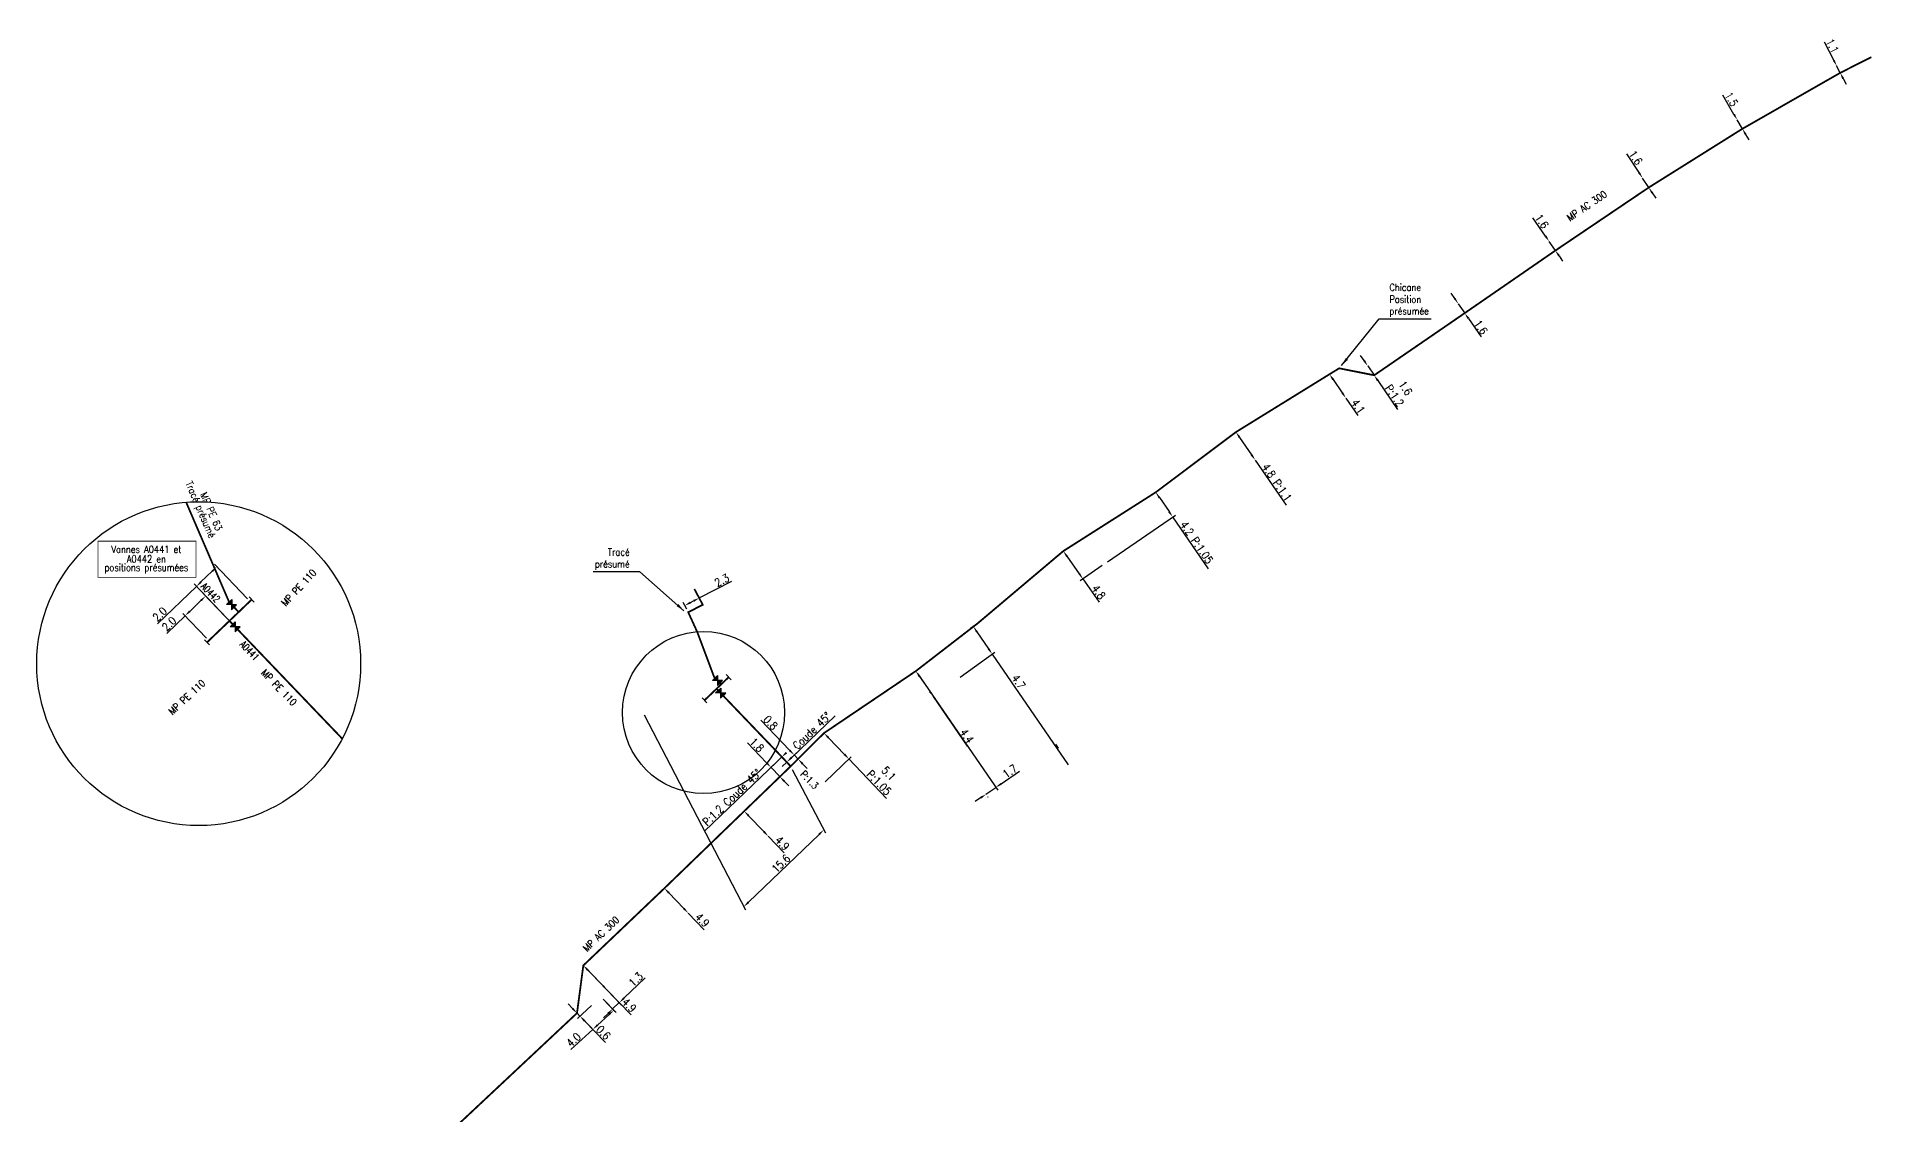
# Model space of a CAD drawing. Header units: millimetres. Extents: x 185000 to 186031, y 127990 to 129000.
# Drawn here: x 185742 to 186000.1, y 128141.9 to 128293.4 of the extents above; entities that cross this region are included whole.
import ezdxf
from ezdxf.enums import TextEntityAlignment as Align

# ---------------------------------------------------------------- set-up
doc = ezdxf.new("R2010")
doc.units = ezdxf.units.MM
doc.header["$PDMODE"] = 34
doc.layers.get('0').update_dxf_attribs({"linetype": 'CONTINUOUS'})
doc.layers.get('DEFPOINTS').update_dxf_attribs({"linetype": 'CONTINUOUS'})
for name, color, linetype in [('G_120', 4, 'CONTINUOUS'), ('G_300', 7, 'CONTINUOUS'), ('G_340', 7, 'CONTINUOUS'), ('G_900', 7, 'CONTINUOUS')]:
    doc.layers.add(name, color=color, linetype=linetype)
doc.styles.get("Standard").update_dxf_attribs({"font": 'romans.shx', "width": 0.85})
doc.linetypes.add('G_typB_AP', pattern='A,5,-0.3,["o",Standard,S=1.5,R=0,X=0,Y=-0.5],-1.65', length=6.95)
doc.linetypes.add('G_TYPB_PE', pattern='A,5,-0.3,["o",Standard,S=1.5,R=0,X=0,Y=-0.5],-1.65', length=6.95)
doc.dimstyles.get("Standard").update_dxf_attribs({"dimtxt": 1.5, "dimasz": 1.2, "dimexe": 0.625, "dimexo": 0.625, "dimgap": 0.25, "dimtad": 1, "dimdec": 1, "dimzin": 0, "dimdsep": 46, "dimtxsty": 'Standard', "dimcen": -0.5, "dimadec": 0, "dimazin": 0, "dimtfac": 1, "dimtdec": 1, "dimtmove": 0, "dimatfit": 3, "dimfxl": 0, "dimtolj": 1, "dimtzin": 0, "dimarcsym": 0})

# ---------------------------------------------------------------- blocks, each defined once
blk = doc.blocks.new('*D487')
at = {"layer": 'DEFPOINTS', "color": 0, "linetype": 'Continuous', "transparency": 16777216}
for p in [(185821.37, 128158.36), (185823.17, 128156.5), (185818.42, 128155.65)]:
    blk.add_point(p, dxfattribs=at)
at = {"layer": 'G_120', "color": 0, "linetype": 'Continuous', "lineweight": -2, "transparency": 16777216}
for p, q in [((185821.69, 128158.02), (185823.5, 128156.16)), ((185820.22, 128153.79), (185817.15, 128150.96)), ((185818.75, 128155.32), (185820.55, 128153.45)), ((185822.51, 128155.89), (185820.89, 128154.4))]:
    blk.add_line(p, q, dxfattribs=at)
at = {"layer": 'G_120', "color": 0, "linetype": 'Continuous', "transparency": 16777216}
for points in [[(185822.41, 128156), (185822.61, 128155.78), (185823.17, 128156.5)], [(185820.79, 128154.51), (185820.99, 128154.29), (185820.22, 128153.79)]]:
    blk.add_solid(points, dxfattribs=at)
at = {"layer": 'G_120', "color": 0, "linetype": 'Continuous', "transparency": 16777216, "insert": (185817.52, 128152.32), "char_height": 1.125, "attachment_point": 5, "rotation": 42.5658}
blk.add_mtext('\\A1;4.0', dxfattribs=at)
blk = doc.blocks.new('*D488')
at = {"layer": 'DEFPOINTS', "color": 0, "linetype": 'Continuous', "transparency": 16777216}
for p in [(185818, 128156.08), (185820.38, 128157.45), (185818.42, 128155.65)]:
    blk.add_point(p, dxfattribs=at)
at = {"layer": 'G_120', "color": 0, "linetype": 'Continuous', "lineweight": -2, "transparency": 16777216}
for p, q in [((185817.38, 128156.73), (185816.75, 128157.38)), ((185818, 128156.08), (185818.42, 128155.65)), ((185820.04, 128157.14), (185818.07, 128155.34)), ((185819.05, 128155.01), (185822, 128151.96))]:
    blk.add_line(p, q, dxfattribs=at)
at = {"layer": 'G_120', "color": 0, "linetype": 'Continuous', "transparency": 16777216}
for points in [[(185817.48, 128156.83), (185817.27, 128156.62), (185818, 128156.08)], [(185819.15, 128155.11), (185818.94, 128154.9), (185818.42, 128155.65)]]:
    blk.add_solid(points, dxfattribs=at)
at = {"layer": 'G_120', "color": 0, "linetype": 'Continuous', "transparency": 16777216, "insert": (185821.71, 128153.34), "char_height": 1.125, "attachment_point": 5, "rotation": 314.1197}
blk.add_mtext('\\A1;0.6', dxfattribs=at)
blk = doc.blocks.new('*D489')
at = {"layer": 'DEFPOINTS', "color": 0, "linetype": 'Continuous', "transparency": 16777216}
for p in [(185818.89, 128162.78), (185822.3, 128159.26), (185822.3, 128159.26)]:
    blk.add_point(p, dxfattribs=at)
at = {"layer": 'G_120', "color": 0, "linetype": 'Continuous', "lineweight": -2, "transparency": 16777216}
for p, q in [((185819.52, 128162.13), (185821.68, 128159.9)), ((185822.3, 128159.26), (185825.62, 128155.84))]:
    blk.add_line(p, q, dxfattribs=at)
at = {"layer": 'G_120', "color": 0, "linetype": 'Continuous', "transparency": 16777216}
for points in [[(185819.63, 128162.23), (185819.41, 128162.02), (185818.89, 128162.78)], [(185821.78, 128160.01), (185821.57, 128159.8), (185822.3, 128159.26)]]:
    blk.add_solid(points, dxfattribs=at)
at = {"layer": 'G_120', "color": 0, "linetype": 'Continuous', "transparency": 16777216, "insert": (185825.34, 128157.2), "char_height": 1.125, "attachment_point": 5, "rotation": 314.1311}
blk.add_mtext('\\A1;4.9', dxfattribs=at)
blk = doc.blocks.new('*D490')
at = {"layer": 'DEFPOINTS', "color": 0, "linetype": 'Continuous', "transparency": 16777216}
for p in [(185818.89, 128162.78), (185821.37, 128158.36), (185823.01, 128156.66)]:
    blk.add_point(p, dxfattribs=at)
at = {"layer": 'G_120', "color": 0, "linetype": 'Continuous', "lineweight": -2, "transparency": 16777216}
for p, q in [((185819.22, 128162.44), (185824.28, 128157.22)), ((185824.6, 128158.18), (185827.59, 128161.05)), ((185821.69, 128158.02), (185823.34, 128156.32)), ((185822.36, 128156.04), (185821.72, 128155.41)), ((185823.01, 128156.66), (185823.95, 128157.56))]:
    blk.add_line(p, q, dxfattribs=at)
at = {"layer": 'G_120', "color": 0, "linetype": 'Continuous', "transparency": 16777216}
for points in [[(185822.26, 128156.14), (185822.47, 128155.93), (185823.01, 128156.66)], [(185824.5, 128158.29), (185824.71, 128158.07), (185823.95, 128157.56)]]:
    blk.add_solid(points, dxfattribs=at)
at = {"layer": 'G_120', "color": 0, "linetype": 'Continuous', "transparency": 16777216, "insert": (185826.26, 128160.82), "char_height": 1.125, "attachment_point": 5, "rotation": 43.82}
blk.add_mtext('\\A1;1.3', dxfattribs=at)
blk = doc.blocks.new('*D491')
at = {"layer": 'DEFPOINTS', "color": 0, "linetype": 'Continuous', "transparency": 16777216}
for p in [(185841.51, 128184.48), (185844.9, 128180.95), (185844.9, 128180.95)]:
    blk.add_point(p, dxfattribs=at)
at = {"layer": 'G_120', "color": 0, "linetype": 'Continuous', "lineweight": -2, "transparency": 16777216}
for p, q in [((185842.13, 128183.83), (185844.28, 128181.6)), ((185844.9, 128180.95), (185847.14, 128178.61))]:
    blk.add_line(p, q, dxfattribs=at)
at = {"layer": 'G_120', "color": 0, "linetype": 'Continuous', "transparency": 16777216}
for points in [[(185842.24, 128183.94), (185842.03, 128183.73), (185841.51, 128184.48)], [(185844.39, 128181.7), (185844.17, 128181.49), (185844.9, 128180.95)]]:
    blk.add_solid(points, dxfattribs=at)
at = {"layer": 'G_120', "color": 0, "linetype": 'Continuous', "transparency": 16777216, "insert": (185846.88, 128179.97), "char_height": 1.125, "attachment_point": 5, "rotation": 313.82}
blk.add_mtext('\\A1;4.9', dxfattribs=at)
blk = doc.blocks.new('*D492')
at = {"layer": 'DEFPOINTS', "color": 0, "linetype": 'Continuous', "transparency": 16777216}
for p in [(185827.22, 128198.45), (185848.05, 128190.8), (185841.45, 128171.04)]:
    blk.add_point(p, dxfattribs=at)
at = {"layer": 'G_120', "color": 0, "linetype": 'Continuous', "lineweight": -2, "transparency": 16777216}
for p, q in [((185827.44, 128198.02), (185841.67, 128170.6)), ((185848.27, 128190.36), (185852.92, 128181.41)), ((185852.05, 128181.22), (185842.1, 128171.66))]:
    blk.add_line(p, q, dxfattribs=at)
at = {"layer": 'G_120', "color": 0, "linetype": 'Continuous', "transparency": 16777216}
for points in [[(185851.94, 128181.33), (185852.15, 128181.12), (185852.69, 128181.85)], [(185841.99, 128171.77), (185842.2, 128171.55), (185841.45, 128171.04)]]:
    blk.add_solid(points, dxfattribs=at)
at = {"layer": 'G_120', "color": 0, "linetype": 'Continuous', "transparency": 16777216, "insert": (185846.68, 128177.11), "char_height": 1.125, "attachment_point": 5, "rotation": 43.8715}
blk.add_mtext('\\A1;15.6', dxfattribs=at)
blk = doc.blocks.new('*D493')
at = {"layer": 'DEFPOINTS', "color": 0, "linetype": 'Continuous', "transparency": 16777216}
for p in [(185846.81, 128192.1), (185846.81, 128192.1), (185846.08, 128191.41)]:
    blk.add_point(p, dxfattribs=at)
at = {"layer": 'G_120', "color": 0, "linetype": 'Continuous', "lineweight": -2, "transparency": 16777216}
for p, q in [((185846.81, 128192.1), (185846.08, 128191.41)), ((185846.08, 128191.41), (185835.91, 128181.67))]:
    blk.add_line(p, q, dxfattribs=at)
at = {"layer": 'G_120', "color": 0, "linetype": 'Continuous', "transparency": 16777216}
blk.add_solid([(185847.35, 128192.83), (185847.56, 128192.61), (185846.81, 128192.1)], dxfattribs=at)
at = {"layer": 'G_120', "color": 0, "linetype": 'Continuous', "transparency": 16777216, "insert": (185839.8, 128186.43), "char_height": 1.125, "attachment_point": 5, "rotation": 43.7468}
blk.add_mtext('\\A1;P:1.2 Coude 45°', dxfattribs=at)
blk = doc.blocks.new('_None')
blk = doc.blocks.new('G_300_04')
at = {"linetype": 'Continuous'}
h = blk.add_hatch(color=0, dxfattribs=at)
h.paths.add_polyline_path([(-0.5, 0.5), (-0.5, -0.5), (0, 0)])
h.paths.add_polyline_path([(0.5, 0.5), (0, 0), (0.5, -0.5)])
at = {"color": 0, "linetype": 'Continuous', "flags": 128}
blk.add_lwpolyline([(-0.5, -0.5), (0.5, 0.5), (0.5, -0.5), (-0.5, 0.5)], close=True, dxfattribs=at)
at = {"color": 0, "linetype": 'Continuous', "width": 0.75}
blk.add_attdef('NUM', text='', height=1, dxfattribs=at).set_placement((0, 1.78), align=Align.MIDDLE_CENTER)
at = {"color": 0, "linetype": 'Continuous', "width": 0.75, "flags": 3}
for tag, p in [('DEF_LEG', (0, -5)), ('DEF_COUP', (0, -7.5)), ('DEF_TYPE', (0, -10))]:
    blk.add_attdef(tag, text='', height=1.2, dxfattribs=at).set_placement(p, align=Align.MIDDLE)
blk = doc.blocks.new('G_340_07')
at = {"color": 0, "linetype": 'Continuous', "const_width": 0.25, "flags": 128}
blk.add_lwpolyline([(0, 0), (0.35, 0)], dxfattribs=at)
at = {"color": 0, "linetype": 'Continuous', "flags": 128}
blk.add_lwpolyline([(0.35, -0.5), (0.35, 0.5)], dxfattribs=at)
at = {"color": 0, "linetype": 'Continuous', "width": 0.75, "flags": 3}
for tag, p in [('DEF_LEG', (0, -5)), ('DEF_COUP', (0, -7.5)), ('DEF_TYPE', (0, -10))]:
    blk.add_attdef(tag, text='', height=1.2, dxfattribs=at).set_placement(p, align=Align.MIDDLE)
blk = doc.blocks.new('*D494')
at = {"layer": 'DEFPOINTS', "color": 0, "linetype": 'Continuous', "transparency": 16777216}
for p in [(185830.29, 128173.64), (185833.65, 128170.14), (185833.65, 128170.14)]:
    blk.add_point(p, dxfattribs=at)
at = {"layer": 'G_120', "color": 0, "linetype": 'Continuous', "lineweight": -2, "transparency": 16777216}
for p, q in [((185830.91, 128172.99), (185833.02, 128170.79)), ((185833.65, 128170.14), (185835.89, 128167.81))]:
    blk.add_line(p, q, dxfattribs=at)
at = {"layer": 'G_120', "color": 0, "linetype": 'Continuous', "transparency": 16777216}
for points in [[(185831.02, 128173.1), (185830.8, 128172.89), (185830.29, 128173.64)], [(185833.13, 128170.9), (185832.92, 128170.69), (185833.65, 128170.14)]]:
    blk.add_solid(points, dxfattribs=at)
at = {"layer": 'G_120', "color": 0, "linetype": 'Continuous', "transparency": 16777216, "insert": (185835.62, 128169.17), "char_height": 1.125, "attachment_point": 5, "rotation": 313.82}
blk.add_mtext('\\A1;4.9', dxfattribs=at)
blk = doc.blocks.new('*D495')
at = {"layer": 'DEFPOINTS', "color": 0, "linetype": 'Continuous', "transparency": 16777216}
for p in [(185852.73, 128195.46), (185856.23, 128191.82), (185852.54, 128188.27)]:
    blk.add_point(p, dxfattribs=at)
at = {"layer": 'G_120', "color": 0, "linetype": 'Continuous', "lineweight": -2, "transparency": 16777216}
for p, q in [((185853.36, 128194.81), (185855.61, 128192.47)), ((185852.88, 128188.6), (185856.57, 128192.14)), ((185856.23, 128191.82), (185861.54, 128186.28))]:
    blk.add_line(p, q, dxfattribs=at)
at = {"layer": 'G_120', "color": 0, "linetype": 'Continuous', "transparency": 16777216}
for points in [[(185853.47, 128194.91), (185853.25, 128194.71), (185852.73, 128195.46)], [(185855.72, 128192.57), (185855.5, 128192.36), (185856.23, 128191.82)]]:
    blk.add_solid(points, dxfattribs=at)
at = {"layer": 'G_120', "color": 0, "linetype": 'Continuous', "transparency": 16777216, "insert": (185861.15, 128189.13), "char_height": 1.125, "attachment_point": 5, "rotation": 313.82}
blk.add_mtext('\\A1;5.1\\PP:1.05', dxfattribs=at)
blk = doc.blocks.new('*D496')
at = {"layer": 'DEFPOINTS', "color": 0, "linetype": 'Continuous', "transparency": 16777216}
for p in [(185833.15, 128213.4), (185835.68, 128213.51), (185833.64, 128212.45)]:
    blk.add_point(p, dxfattribs=at)
at = {"layer": 'G_120', "color": 0, "linetype": 'Continuous', "lineweight": -2, "transparency": 16777216}
for p, q in [((185835.19, 128214.46), (185839.77, 128216.83)), ((185833.43, 128212.87), (185832.93, 128213.82)), ((185833.95, 128213.81), (185834.39, 128214.05)), ((185835.47, 128213.93), (185834.98, 128214.88))]:
    blk.add_line(p, q, dxfattribs=at)
at = {"layer": 'G_120', "color": 0, "linetype": 'Continuous', "transparency": 16777216}
for points in [[(185833.88, 128213.95), (185834.02, 128213.68), (185833.15, 128213.4)], [(185834.32, 128214.18), (185834.46, 128213.91), (185835.19, 128214.46)]]:
    blk.add_solid(points, dxfattribs=at)
at = {"layer": 'G_120', "color": 0, "linetype": 'Continuous', "transparency": 16777216, "insert": (185838.37, 128216.95), "char_height": 1.125, "attachment_point": 5, "rotation": 27.4272}
blk.add_mtext('\\A1;2.3', dxfattribs=at)
blk = doc.blocks.new('*D497')
at = {"layer": 'DEFPOINTS', "color": 0, "linetype": 'Continuous', "transparency": 16777216}
for p in [(185847.5, 128191.37), (185848.05, 128190.8), (185849.09, 128191.8)]:
    blk.add_point(p, dxfattribs=at)
at = {"layer": 'G_120', "color": 0, "linetype": 'Continuous', "lineweight": -2, "transparency": 16777216}
for p, q in [((185847.92, 128193.03), (185843.86, 128197.26)), ((185847.84, 128191.7), (185848.88, 128192.7)), ((185848.39, 128191.12), (185849.43, 128192.12)), ((185849.09, 128191.8), (185848.54, 128192.38)), ((185849.72, 128191.15), (185850.34, 128190.5))]:
    blk.add_line(p, q, dxfattribs=at)
at = {"layer": 'G_120', "color": 0, "linetype": 'Continuous', "transparency": 16777216}
for points in [[(185848.03, 128193.13), (185847.81, 128192.92), (185848.54, 128192.38)], [(185849.83, 128191.25), (185849.61, 128191.04), (185849.09, 128191.8)]]:
    blk.add_solid(points, dxfattribs=at)
at = {"layer": 'G_120', "color": 0, "linetype": 'Continuous', "transparency": 16777216, "insert": (185845.23, 128196.92), "char_height": 1.125, "attachment_point": 5, "rotation": 313.7468}
blk.add_mtext('\\A1;0.8', dxfattribs=at)
blk = doc.blocks.new('*D498')
at = {"layer": 'DEFPOINTS', "color": 0, "linetype": 'Continuous', "transparency": 16777216}
blk.add_point((185847.5, 128191.37), dxfattribs=at)
blk.add_point((185847.5, 128191.37), dxfattribs=at)
blk.add_point((185847.5, 128191.37), dxfattribs=at)
at = {"layer": 'G_120', "color": 0, "linetype": 'Continuous', "lineweight": -2, "transparency": 16777216}
for p, q in [((185848.15, 128192), (185854.3, 128197.89)), ((185847.5, 128191.37), (185846.85, 128190.75))]:
    blk.add_line(p, q, dxfattribs=at)
at = {"layer": 'G_120', "color": 0, "linetype": 'Continuous', "transparency": 16777216}
blk.add_solid([(185848.04, 128192.11), (185848.25, 128191.89), (185847.5, 128191.37)], dxfattribs=at)
at = {"layer": 'G_120', "color": 0, "linetype": 'Continuous', "transparency": 16777216, "insert": (185851.03, 128195.79), "char_height": 1.125, "attachment_point": 5, "rotation": 43.7468}
blk.add_mtext('\\A1;Coude 45°', dxfattribs=at)
blk = doc.blocks.new('*D499')
at = {"layer": 'DEFPOINTS', "color": 0, "linetype": 'Continuous', "transparency": 16777216}
for p in [(185846.81, 128192.1), (185848.05, 128190.8), (185846.52, 128189.34)]:
    blk.add_point(p, dxfattribs=at)
at = {"layer": 'G_120', "color": 0, "linetype": 'Continuous', "lineweight": -2, "transparency": 16777216}
for p, q in [((185844.66, 128191.29), (185841.97, 128194.09)), ((185846.47, 128191.77), (185844.94, 128190.31)), ((185846.52, 128189.34), (185845.28, 128190.64)), ((185847.71, 128190.47), (185846.18, 128189.01)), ((185847.15, 128188.69), (185847.77, 128188.04))]:
    blk.add_line(p, q, dxfattribs=at)
at = {"layer": 'G_120', "color": 0, "linetype": 'Continuous', "transparency": 16777216}
for points in [[(185844.76, 128191.39), (185844.55, 128191.18), (185845.28, 128190.64)], [(185847.25, 128188.79), (185847.04, 128188.58), (185846.52, 128189.34)]]:
    blk.add_solid(points, dxfattribs=at)
at = {"layer": 'G_120', "color": 0, "linetype": 'Continuous', "transparency": 16777216, "insert": (185843.29, 128193.8), "char_height": 1.125, "attachment_point": 5, "rotation": 313.7468}
blk.add_mtext('\\A1;1.8', dxfattribs=at)
blk = doc.blocks.new('*D500')
at = {"layer": 'DEFPOINTS', "color": 0, "linetype": 'Continuous', "transparency": 16777216}
for p in [(185923.8, 128245.92), (185926.1, 128242.58), (185926.1, 128242.58)]:
    blk.add_point(p, dxfattribs=at)
at = {"layer": 'G_120', "color": 0, "linetype": 'Continuous', "lineweight": -2, "transparency": 16777216}
for p, q in [((185924.31, 128245.18), (185925.59, 128243.32)), ((185926.1, 128242.58), (185927.81, 128240.11))]:
    blk.add_line(p, q, dxfattribs=at)
at = {"layer": 'G_120', "color": 0, "linetype": 'Continuous', "transparency": 16777216}
for points in [[(185924.44, 128245.26), (185924.19, 128245.09), (185923.8, 128245.92)], [(185925.72, 128243.41), (185925.47, 128243.24), (185926.1, 128242.58)]]:
    blk.add_solid(points, dxfattribs=at)
at = {"layer": 'G_120', "color": 0, "linetype": 'Continuous', "transparency": 16777216, "insert": (185927.83, 128241.4), "char_height": 1.125, "attachment_point": 5, "rotation": 304.568}
blk.add_mtext('\\A1;4.1', dxfattribs=at)
blk = doc.blocks.new('*D501')
at = {"layer": 'DEFPOINTS', "color": 0, "linetype": 'Continuous', "transparency": 16777216}
for p in [(185929.18, 128247.1), (185929.18, 128247.1), (185930.09, 128245.78)]:
    blk.add_point(p, dxfattribs=at)
at = {"layer": 'G_120', "color": 0, "linetype": 'Continuous', "lineweight": -2, "transparency": 16777216}
for p, q in [((185928.67, 128247.84), (185928.17, 128248.58)), ((185929.18, 128247.1), (185930.09, 128245.78)), ((185930.59, 128245.03), (185933.39, 128240.95))]:
    blk.add_line(p, q, dxfattribs=at)
at = {"layer": 'G_120', "color": 0, "linetype": 'Continuous', "transparency": 16777216}
for points in [[(185928.8, 128247.92), (185928.55, 128247.76), (185929.18, 128247.1)], [(185930.72, 128245.12), (185930.47, 128244.95), (185930.09, 128245.78)]]:
    blk.add_solid(points, dxfattribs=at)
at = {"layer": 'G_120', "color": 0, "linetype": 'Continuous', "transparency": 16777216, "insert": (185933.72, 128243.45), "char_height": 1.125, "attachment_point": 5, "rotation": 304.3923}
blk.add_mtext('\\A1;1.6\\PP:1.2', dxfattribs=at)
blk = doc.blocks.new('*D502')
at = {"layer": 'DEFPOINTS', "color": 0, "linetype": 'Continuous', "transparency": 16777216}
for p in [(185941.92, 128255.84), (185941.92, 128255.84), (185942.82, 128254.52)]:
    blk.add_point(p, dxfattribs=at)
at = {"layer": 'G_120', "color": 0, "linetype": 'Continuous', "lineweight": -2, "transparency": 16777216}
for p, q in [((185941.41, 128256.58), (185940.9, 128257.32)), ((185941.92, 128255.84), (185942.82, 128254.52)), ((185943.33, 128253.77), (185945.11, 128251.18))]:
    blk.add_line(p, q, dxfattribs=at)
at = {"layer": 'G_120', "color": 0, "linetype": 'Continuous', "transparency": 16777216}
for points in [[(185941.53, 128256.66), (185941.29, 128256.49), (185941.92, 128255.84)], [(185943.46, 128253.86), (185943.21, 128253.69), (185942.82, 128254.52)]]:
    blk.add_solid(points, dxfattribs=at)
at = {"layer": 'G_120', "color": 0, "linetype": 'Continuous', "transparency": 16777216, "insert": (185945.09, 128252.53), "char_height": 1.125, "attachment_point": 5, "rotation": 304.4527}
blk.add_mtext('\\A1;1.6', dxfattribs=at)
blk = doc.blocks.new('*D503')
at = {"layer": 'DEFPOINTS', "color": 0, "linetype": 'Continuous', "transparency": 16777216}
for p in [(185954.69, 128264.6), (185954.69, 128264.6), (185955.57, 128263.32)]:
    blk.add_point(p, dxfattribs=at)
at = {"layer": 'G_120', "color": 0, "linetype": 'Continuous', "lineweight": -2, "transparency": 16777216}
for p, q in [((185954.18, 128265.34), (185952.41, 128267.93)), ((185955.57, 128263.32), (185954.69, 128264.6)), ((185956.08, 128262.58), (185956.59, 128261.84))]:
    blk.add_line(p, q, dxfattribs=at)
at = {"layer": 'G_120', "color": 0, "linetype": 'Continuous', "transparency": 16777216}
for points in [[(185954.31, 128265.43), (185954.06, 128265.26), (185954.69, 128264.6)], [(185956.2, 128262.66), (185955.95, 128262.49), (185955.57, 128263.32)]]:
    blk.add_solid(points, dxfattribs=at)
at = {"layer": 'G_120', "color": 0, "linetype": 'Continuous', "transparency": 16777216, "insert": (185953.66, 128267.43), "char_height": 1.125, "attachment_point": 5, "rotation": 304.4527}
blk.add_mtext('\\A1;1.6', dxfattribs=at)
blk = doc.blocks.new('*D504')
at = {"layer": 'DEFPOINTS', "color": 0, "linetype": 'Continuous', "transparency": 16777216}
for p in [(185967.82, 128273.52), (185967.82, 128273.52), (185968.69, 128272.18)]:
    blk.add_point(p, dxfattribs=at)
at = {"layer": 'G_120', "color": 0, "linetype": 'Continuous', "lineweight": -2, "transparency": 16777216}
for p, q in [((185967.33, 128274.28), (185965.62, 128276.91)), ((185968.69, 128272.18), (185967.82, 128273.52)), ((185969.18, 128271.43), (185969.67, 128270.67))]:
    blk.add_line(p, q, dxfattribs=at)
at = {"layer": 'G_120', "color": 0, "linetype": 'Continuous', "transparency": 16777216}
for points in [[(185967.45, 128274.36), (185967.2, 128274.19), (185967.82, 128273.52)], [(185969.31, 128271.51), (185969.06, 128271.34), (185968.69, 128272.18)]]:
    blk.add_solid(points, dxfattribs=at)
at = {"layer": 'G_120', "color": 0, "linetype": 'Continuous', "transparency": 16777216, "insert": (185966.86, 128276.38), "char_height": 1.125, "attachment_point": 5, "rotation": 303.0314}
blk.add_mtext('\\A1;1.6', dxfattribs=at)
blk = doc.blocks.new('*D505')
at = {"layer": 'DEFPOINTS', "color": 0, "linetype": 'Continuous', "transparency": 16777216}
for p in [(185981.13, 128281.69), (185981.13, 128281.69), (185981.86, 128280.44)]:
    blk.add_point(p, dxfattribs=at)
at = {"layer": 'G_120', "color": 0, "linetype": 'Continuous', "lineweight": -2, "transparency": 16777216}
for p, q in [((185980.68, 128282.47), (185979.1, 128285.19)), ((185981.86, 128280.44), (185981.13, 128281.69)), ((185982.31, 128279.66), (185982.76, 128278.88))]:
    blk.add_line(p, q, dxfattribs=at)
at = {"layer": 'G_120', "color": 0, "linetype": 'Continuous', "transparency": 16777216}
for points in [[(185980.81, 128282.55), (185980.55, 128282.4), (185981.13, 128281.69)], [(185982.44, 128279.74), (185982.18, 128279.58), (185981.86, 128280.44)]]:
    blk.add_solid(points, dxfattribs=at)
at = {"layer": 'G_120', "color": 0, "linetype": 'Continuous', "transparency": 16777216, "insert": (185980.31, 128284.6), "char_height": 1.125, "attachment_point": 5, "rotation": 300.1372}
blk.add_mtext('\\A1;1.5', dxfattribs=at)
blk = doc.blocks.new('*D506')
at = {"layer": 'DEFPOINTS', "color": 0, "linetype": 'Continuous', "transparency": 16777216}
for p in [(185995.11, 128289.29), (185995.11, 128289.29), (185995.62, 128288.31)]:
    blk.add_point(p, dxfattribs=at)
at = {"layer": 'G_120', "color": 0, "linetype": 'Continuous', "lineweight": -2, "transparency": 16777216}
for p, q in [((185994.7, 128290.09), (185993.4, 128292.64)), ((185995.62, 128288.31), (185995.11, 128289.29)), ((185996.03, 128287.51), (185996.44, 128286.7))]:
    blk.add_line(p, q, dxfattribs=at)
at = {"layer": 'G_120', "color": 0, "linetype": 'Continuous', "transparency": 16777216}
for points in [[(185994.84, 128290.15), (185994.57, 128290.02), (185995.11, 128289.29)], [(185996.16, 128287.57), (185995.89, 128287.44), (185995.62, 128288.31)]]:
    blk.add_solid(points, dxfattribs=at)
at = {"layer": 'G_120', "color": 0, "linetype": 'Continuous', "transparency": 16777216, "insert": (185994.51, 128292.11), "char_height": 1.125, "attachment_point": 5, "rotation": 297.1196}
blk.add_mtext('\\A1;1.1', dxfattribs=at)
blk = doc.blocks.new('*D507')
at = {"layer": 'DEFPOINTS', "color": 0, "linetype": 'Continuous', "transparency": 16777216}
for p in [(185865.64, 128204.18), (185875.45, 128186.91), (185875.49, 128186.86)]:
    blk.add_point(p, dxfattribs=at)
at = {"layer": 'G_120', "color": 0, "linetype": 'Continuous', "lineweight": -2, "transparency": 16777216}
for p, q in [((185865.9, 128203.79), (185877.15, 128187.43)), ((185877.63, 128188.33), (185880.22, 128190.11)), ((185875.49, 128186.86), (185876.89, 128187.82)), ((185874.74, 128186.35), (185874, 128185.84)), ((185875.72, 128186.52), (185875.75, 128186.47))]:
    blk.add_line(p, q, dxfattribs=at)
at = {"layer": 'G_120', "color": 0, "linetype": 'Continuous', "transparency": 16777216}
for points in [[(185877.54, 128188.45), (185877.71, 128188.2), (185876.89, 128187.82)], [(185874.66, 128186.47), (185874.83, 128186.22), (185875.49, 128186.86)]]:
    blk.add_solid(points, dxfattribs=at)
at = {"layer": 'G_120', "color": 0, "linetype": 'Continuous', "transparency": 16777216, "insert": (185878.87, 128190.09), "char_height": 1.125, "attachment_point": 5, "rotation": 34.5143}
blk.add_mtext('\\A1;1.7', dxfattribs=at)
blk = doc.blocks.new('*D508')
at = {"layer": 'DEFPOINTS', "color": 0, "linetype": 'Continuous', "transparency": 16777216}
for p in [(185865.64, 128204.18), (185868.1, 128200.6), (185868.1, 128200.6)]:
    blk.add_point(p, dxfattribs=at)
at = {"layer": 'G_120', "color": 0, "linetype": 'Continuous', "lineweight": -2, "transparency": 16777216}
for p, q in [((185866.14, 128203.44), (185867.59, 128201.34)), ((185868.1, 128200.6), (185872.88, 128193.64))]:
    blk.add_line(p, q, dxfattribs=at)
at = {"layer": 'G_120', "color": 0, "linetype": 'Continuous', "transparency": 16777216}
for points in [[(185866.27, 128203.52), (185866.02, 128203.35), (185865.64, 128204.18)], [(185867.71, 128201.42), (185867.47, 128201.25), (185868.1, 128200.6)]]:
    blk.add_solid(points, dxfattribs=at)
at = {"layer": 'G_120', "color": 0, "linetype": 'Continuous', "transparency": 16777216, "insert": (185872.81, 128195.07), "char_height": 1.125, "attachment_point": 5, "rotation": 304.5143}
blk.add_mtext('\\A1;4.4', dxfattribs=at)
blk = doc.blocks.new('*D509')
at = {"layer": 'DEFPOINTS', "color": 0, "linetype": 'Continuous', "transparency": 16777216}
for p in [(185874.37, 128210.92), (185876.38, 128206.58), (185871.5, 128203.05)]:
    blk.add_point(p, dxfattribs=at)
at = {"layer": 'G_120', "color": 0, "linetype": 'Continuous', "lineweight": -2, "transparency": 16777216}
for p, q in [((185873.99, 128210.64), (185873.34, 128210.18)), ((185874.23, 128209.71), (185875.87, 128207.32)), ((185871.88, 128203.32), (185876.76, 128206.85)), ((185876.38, 128206.58), (185887.08, 128191))]:
    blk.add_line(p, q, dxfattribs=at)
at = {"layer": 'G_120', "color": 0, "linetype": 'Continuous', "transparency": 16777216}
for points in [[(185874.35, 128209.79), (185874.11, 128209.62), (185873.72, 128210.45)], [(185875.99, 128207.4), (185875.75, 128207.23), (185876.38, 128206.58)]]:
    blk.add_solid(points, dxfattribs=at)
at = {"layer": 'G_120', "color": 0, "linetype": 'Continuous', "transparency": 16777216, "insert": (185882.65, 128198.87), "char_height": 1.125, "attachment_point": 5, "rotation": 304.4848}
blk.add_mtext('\\A1; 4.7              _', dxfattribs=at)
blk = doc.blocks.new('*D510')
at = {"layer": 'DEFPOINTS', "color": 0, "linetype": 'Continuous', "transparency": 16777216}
for p in [(185886.37, 128221.05), (185892.2, 128219.29), (185889.14, 128217.13)]:
    blk.add_point(p, dxfattribs=at)
at = {"layer": 'G_120', "color": 0, "linetype": 'Continuous', "lineweight": -2, "transparency": 16777216}
for p, q in [((185886.89, 128220.32), (185888.62, 128217.87)), ((185891.82, 128219.02), (185888.75, 128216.86)), ((185889.14, 128217.13), (185891.42, 128213.89))]:
    blk.add_line(p, q, dxfattribs=at)
at = {"layer": 'G_120', "color": 0, "linetype": 'Continuous', "transparency": 16777216}
for points in [[(185887.01, 128220.41), (185886.77, 128220.23), (185886.37, 128221.05)], [(185888.74, 128217.95), (185888.5, 128217.78), (185889.14, 128217.13)]]:
    blk.add_solid(points, dxfattribs=at)
at = {"layer": 'G_120', "color": 0, "linetype": 'Continuous', "transparency": 16777216, "insert": (185891.35, 128215.29), "char_height": 1.125, "attachment_point": 5, "rotation": 305.1984}
blk.add_mtext('\\A1;4.8', dxfattribs=at)
blk = doc.blocks.new('*D511')
at = {"layer": 'DEFPOINTS', "color": 0, "linetype": 'Continuous', "transparency": 16777216}
for p in [(185899.37, 128229.32), (185901.75, 128225.86), (185892.2, 128219.29)]:
    blk.add_point(p, dxfattribs=at)
at = {"layer": 'G_120', "color": 0, "linetype": 'Continuous', "lineweight": -2, "transparency": 16777216}
for p, q in [((185899.88, 128228.58), (185901.24, 128226.6)), ((185892.58, 128219.56), (185902.14, 128226.12)), ((185901.75, 128225.86), (185906.76, 128218.57))]:
    blk.add_line(p, q, dxfattribs=at)
at = {"layer": 'G_120', "color": 0, "linetype": 'Continuous', "transparency": 16777216}
for points in [[(185900.01, 128228.66), (185899.76, 128228.49), (185899.37, 128229.32)], [(185901.37, 128226.68), (185901.12, 128226.51), (185901.75, 128225.86)]]:
    blk.add_solid(points, dxfattribs=at)
at = {"layer": 'G_120', "color": 0, "linetype": 'Continuous', "transparency": 16777216, "insert": (185905.13, 128222.27), "char_height": 1.125, "attachment_point": 5, "rotation": 304.4874}
blk.add_mtext('\\A1;4.2 P:1.05', dxfattribs=at)
blk = doc.blocks.new('*D512')
at = {"layer": 'DEFPOINTS', "color": 0, "linetype": 'Continuous', "transparency": 16777216}
for p in [(185910.65, 128237.79), (185913.37, 128233.83), (185913.37, 128233.83)]:
    blk.add_point(p, dxfattribs=at)
at = {"layer": 'G_120', "color": 0, "linetype": 'Continuous', "lineweight": -2, "transparency": 16777216}
for p, q in [((185911.16, 128237.05), (185912.86, 128234.58)), ((185913.37, 128233.83), (185917.7, 128227.53))]:
    blk.add_line(p, q, dxfattribs=at)
at = {"layer": 'G_120', "color": 0, "linetype": 'Continuous', "transparency": 16777216}
for points in [[(185911.28, 128237.13), (185911.04, 128236.96), (185910.65, 128237.79)], [(185912.98, 128234.66), (185912.73, 128234.49), (185913.37, 128233.83)]]:
    blk.add_solid(points, dxfattribs=at)
at = {"layer": 'G_120', "color": 0, "linetype": 'Continuous', "transparency": 16777216, "insert": (185916.41, 128230.73), "char_height": 1.125, "attachment_point": 5, "rotation": 304.4874}
blk.add_mtext('\\A1;4.8 P:1.1', dxfattribs=at)
blk = doc.blocks.new('*D513')
at = {"layer": 'DEFPOINTS', "color": 0, "linetype": 'Continuous', "transparency": 16777216}
for p in [(185765.78, 128214.73), (185769.93, 128210.4), (185766.24, 128208.47)]:
    blk.add_point(p, dxfattribs=at)
at = {"layer": 'G_900', "color": 0, "linetype": 'Continuous', "lineweight": -2, "transparency": 16777216}
for p, q in [((185765.13, 128214.11), (185763.55, 128212.58)), ((185769.61, 128210.74), (185765.46, 128215.07)), ((185762.9, 128211.96), (185760.31, 128209.47)), ((185765.91, 128208.81), (185762.58, 128212.3))]:
    blk.add_line(p, q, dxfattribs=at)
at = {"layer": 'G_900', "color": 0, "linetype": 'Continuous', "transparency": 16777216}
for points in [[(185765.03, 128214.21), (185765.24, 128214), (185765.78, 128214.73)], [(185763.44, 128212.69), (185763.65, 128212.47), (185762.9, 128211.96)]]:
    blk.add_solid(points, dxfattribs=at)
at = {"layer": 'G_900', "color": 0, "linetype": 'Continuous', "transparency": 16777216, "insert": (185760.65, 128210.83), "char_height": 1.125, "attachment_point": 5, "rotation": 43.8715}
blk.add_mtext('\\A1;2.0', dxfattribs=at)
blk = doc.blocks.new('*D514')
at = {"layer": 'DEFPOINTS', "color": 0, "linetype": 'Continuous', "transparency": 16777216}
for p in [(185764.48, 128216.09), (185772.01, 128214), (185769.13, 128211.24)]:
    blk.add_point(p, dxfattribs=at)
at = {"layer": 'G_900', "color": 0, "linetype": 'Continuous', "lineweight": -2, "transparency": 16777216}
for p, q in [((185766.72, 128218.23), (185765.13, 128216.71)), ((185771.69, 128214.34), (185767.04, 128219.2)), ((185764.48, 128216.09), (185759, 128210.82)), ((185768.8, 128211.58), (185764.16, 128216.43))]:
    blk.add_line(p, q, dxfattribs=at)
at = {"layer": 'G_900', "color": 0, "linetype": 'Continuous', "transparency": 16777216}
for points in [[(185766.62, 128218.34), (185766.82, 128218.13), (185767.37, 128218.86)], [(185765.03, 128216.82), (185765.24, 128216.6), (185764.48, 128216.09)]]:
    blk.add_solid(points, dxfattribs=at)
at = {"layer": 'G_900', "color": 0, "linetype": 'Continuous', "transparency": 16777216, "insert": (185759.34, 128212.18), "char_height": 1.125, "attachment_point": 5, "rotation": 43.8715}
blk.add_mtext('\\A1;2.0', dxfattribs=at)

msp = doc.modelspace()

# ---------------------------------------------------------------- linework, layer by layer
at = {"layer": 'G_120', "linetype": 'G_typB_AP', "ltscale": 0.5, "const_width": 0.25}
msp.add_lwpolyline([(185777.26, 128117.89), (185818, 128156.08), (185818, 128156.08), (185818, 128156.08), (185818.89, 128162.78), (185830.29, 128173.64), (185830.29, 128173.64), (185841.51, 128184.48), (185841.51, 128184.48), (185848.05, 128190.8), (185852.73, 128195.46), (185865.64, 128204.18), (185874.37, 128210.92), (185886.37, 128221.05), (185899.37, 128229.32), (185899.37, 128229.32), (185910.65, 128237.79), (185910.65, 128237.79), (185923.8, 128245.92), (185923.8, 128245.92), (185925.17, 128246.76), (185930.09, 128245.78), (185942.82, 128254.52), (185942.82, 128254.52), (185955.57, 128263.32), (185955.57, 128263.32), (185968.69, 128272.18), (185968.69, 128272.18), (185981.86, 128280.44), (185981.86, 128280.44), (185995.62, 128288.31), (185995.62, 128288.31), (186000, 128290.52)], dxfattribs=at)
at = {"layer": 'G_120', "linetype": 'G_TYPB_PE', "ltscale": 0.5, "const_width": 0.25, "flags": 128}
for points in [[(185837.41, 128203.21), (185837.28, 128203.35), (185834.89, 128209.72), (185833.64, 128212.45), (185835.68, 128213.51), (185834.5, 128215.73)], [(185836.18, 128200.31), (185837.62, 128201.69), (185838.27, 128202.31), (185839.07, 128203.08)], [(185838.1, 128202.49), (185838.27, 128202.31)], [(185837.85, 128201.45), (185837.85, 128201.45), (185837.62, 128201.69)], [(185848.05, 128190.8), (185847.5, 128191.37), (185846.81, 128192.1), (185838.54, 128200.73)]]:
    msp.add_lwpolyline(points, dxfattribs=at)
at = {"layer": 'G_900', "color": 4, "linetype": 'Continuous', "ltscale": 0.5, "const_width": 0.25, "flags": 128}
for points in [[(185769.09, 128213.88), (185769.09, 128213.88), (185763.04, 128227.93)], [(185766.24, 128208.47), (185769.13, 128211.24), (185770.43, 128212.48), (185772.01, 128214)], [(185769.78, 128213.16), (185770.43, 128212.48)], [(185769.59, 128210.76), (185769.59, 128210.76), (185769.13, 128211.24)]]:
    msp.add_lwpolyline(points, dxfattribs=at)
at = {"layer": 'G_900', "const_width": 0.1}
msp.add_lwpolyline([(185750.64, 128222.45), (185764.43, 128222.45), (185764.43, 128217.37), (185750.64, 128217.37)], close=True, dxfattribs=at)
at = {"layer": 'G_900', "color": 4, "linetype": 'Continuous', "const_width": 0.25, "flags": 128}
msp.add_lwpolyline([(185784.99, 128194.67), (185770.28, 128210.04)], dxfattribs=at)
at = {"layer": 'G_900', "ltscale": 0.5}
for centre, radius in [((185764.81, 128205.22), 22.77), ((185835.79, 128198.35), 11.39)]:
    msp.add_circle(centre, radius, dxfattribs=at)

# ---------------------------------------------------------------- block references
at = {"layer": 'G_300', "ltscale": 0.5, "rotation": 133.7467565692264}
for p in [(185837.76, 128202.85), (185838.2, 128201.09)]:
    msp.add_blockref('G_300_04', p, dxfattribs=at)
at = {"layer": 'G_340', "ltscale": 0.5}
for p, rotation in [((185839.07, 128203.08), 43.7467565738642), ((185836.18, 128200.31), 223.7467565738642)]:
    msp.add_blockref('G_340_07', p, dxfattribs=dict(at, rotation=rotation))
at = {"layer": 'G_900', "ltscale": 0.5}
ref = msp.add_blockref('G_300_04', (185769.43, 128213.52), dxfattribs=dict(at, rotation=133.7467565692264))
ref.add_attrib('NUM', 'A0442', dxfattribs={"layer": '0', "color": 0, "linetype": 'Continuous', "height": 1, "rotation": 313.7468, "width": 0.75}).set_placement((185766.48, 128215.22), align=Align.MIDDLE_CENTER)
for p, rotation in [((185772.01, 128214), 43.7467565738642), ((185766.24, 128208.47), 223.7467565738642)]:
    msp.add_blockref('G_340_07', p, dxfattribs=dict(at, rotation=rotation))
ref = msp.add_blockref('G_300_04', (185769.93, 128210.4), dxfattribs=dict(at, rotation=133.7467565692264))
ref.add_attrib('NUM', 'A0441', dxfattribs={"layer": '0', "color": 0, "linetype": 'Continuous', "height": 1, "rotation": 313.7468, "width": 0.75}).set_placement((185771.95, 128207.05), align=Align.MIDDLE_CENTER)

# ---------------------------------------------------------------- texts
at = {"layer": 'G_120', "linetype": 'Continuous', "width": 0.85}
for s, rotation, p in [('MP AC 300', 34.022, (185959.99, 128269.6)), ('P:1.3', 313.7468, (185850.69, 128188.9)), ('MP AC 300', 43.6384, (185821.38, 128167.22))]:
    msp.add_text(s, height=1, rotation=rotation, dxfattribs=at).set_placement(p, align=Align.MIDDLE)
at = {"layer": 'G_120', "linetype": 'Continuous', "char_height": 1}
for s, insert, attachment_point in [('Chicane\\PPosition\\Pprésumée', (185932.23, 128256.31), 4), ('Tracé\\Pprésumé', (185825.4, 128219.91), 6)]:
    msp.add_mtext(s, dxfattribs=dict(at, insert=insert, attachment_point=attachment_point))
at = {"layer": 'G_900', "color": 4, "linetype": 'Continuous', "width": 0.85}
for s, rotation, p in [('Tracé présumé', 293.3051, (185764.92, 128226.83)), ('MP PE 63', 293.3051, (185766.59, 128226.63)), ('MP PE 110', 47.1484, (185778.88, 128215.91)), ('MP PE 110', 43.0543, (185763.14, 128200.51)), ('MP PE 110', 313.7468, (185776.1, 128201.89))]:
    msp.add_text(s, height=1, rotation=rotation, dxfattribs=at).set_placement(p, align=Align.MIDDLE)
at = {"layer": 'G_900', "width": 0.85}
for s, p in [('Vannes A0441 et', (185757.45, 128220.81)), ('A0442 en', (185757.45, 128219.46)), ('positions présumées', (185757.45, 128218.25))]:
    msp.add_text(s, height=1, dxfattribs=at).set_placement(p, align=Align.CENTER)

# ---------------------------------------------------------------- dimensions: what is measured, and where the dimension line sits
at = {"layer": 'G_120', "linetype": 'Continuous'}
for base, p1, p2, angle, override, picture, middle in [((185995.11, 128289.29), (185995.62, 128288.31), (185995.11, 128289.29), 297.1196, {"dimscale": 0.75, "dimatfit": 0}, '*D506', (185993.84, 128291.76)), ((185981.13, 128281.69), (185981.86, 128280.44), (185981.13, 128281.69), 300.1372, {"dimscale": 0.75, "dimlfac": 1, "dimlunit": 2, "dimatfit": 0}, '*D505', (185979.66, 128284.22)), ((185967.82, 128273.52), (185968.69, 128272.18), (185967.82, 128273.52), 303.0314, {"dimscale": 0.75, "dimatfit": 0}, '*D504', (185966.23, 128275.97)), ((185954.6924, 128264.5993), (185955.5692, 128263.3212), (185954.6924, 128264.5993), 304.4527, {"dimscale": 0.75, "dimatfit": 0}, '*D503', (185953.0399, 128267.0079)), ((185941.92, 128255.84), (185942.82, 128254.52), (185941.92, 128255.84), 304.4527, {"dimscale": 0.75, "dimatfit": 0}, '*D502', (185944.48, 128252.11)), ((185926.10224, 128242.58183), (185923.80433, 128245.91681), (185926.10224, 128242.58183), 124.568, {"dimscale": 0.75}, '*D500', (185927.21016, 128240.97389)), ((185889.14, 128217.13), (185886.37, 128221.05), (185892.2, 128219.29), 125.1984, {"dimscale": 0.75}, '*D510', (185890.74, 128214.86)), ((185833.15, 128213.4), (185835.68, 128213.51), (185833.64, 128212.45), 27.4272, {"dimscale": 0.75}, '*D496', (185838.71, 128216.29)), ((185875.49, 128186.86), (185865.64, 128204.18), (185875.45, 128186.91), 34.5143, {"dimscale": 0.75, "dimatfit": 0}, '*D507', (185879.29, 128189.47)), ((185868.1, 128200.6), (185865.64, 128204.18), (185868.1, 128200.6), 124.5143, {"dimscale": 0.75}, '*D508', (185872.2, 128194.64)), ((185849.09, 128191.8), (185847.5, 128191.37), (185848.05, 128190.8), 133.7468, {"dimscale": 0.75, "dimatfit": 0}, '*D497', (185844.69, 128196.4)), ((185846.52, 128189.34), (185846.81, 128192.1), (185848.05, 128190.8), 133.7468, {"dimscale": 0.75, "dimatfit": 0}, '*D499', (185842.75, 128193.28)), ((185844.9, 128180.95), (185841.51, 128184.48), (185844.9, 128180.95), 133.82, {"dimscale": 0.75}, '*D491', (185846.33, 128179.45)), ((185833.65, 128170.14), (185830.29, 128173.64), (185833.65, 128170.14), 133.82, {"dimscale": 0.75}, '*D494', (185835.08, 128168.65)), ((185822.3, 128159.26), (185818.89, 128162.78), (185822.3, 128159.26), 134.1311, {"dimscale": 0.75}, '*D489', (185824.81, 128156.68)), ((185823.01, 128156.66), (185818.89, 128162.78), (185821.37, 128158.36), 43.82, {"dimscale": 0.75, "dimatfit": 0}, '*D490', (185826.78, 128160.27)), ((185823.17, 128156.5), (185818.42, 128155.65), (185821.37, 128158.36), 222.5658, {"dimscale": 0.75}, '*D487', (185818.02, 128151.77))]:
    dim = msp.add_linear_dim(base=base, p1=p1, p2=p2, angle=angle, dimstyle='Standard', override=override, dxfattribs=at)
    dim.commit()
    dim.dimension.update_dxf_attribs({"geometry": picture, "text_midpoint": middle, "dimtype": 160})
for base, p1, p2, angle, text, override, picture, middle in [((185929.18, 128247.1), (185930.09, 128245.78), (185929.18, 128247.1), 304.3923, '<>\\PP:1.2', {"dimscale": 0.75, "dimatfit": 0}, '*D501', (185932.33, 128242.5)), ((185913.37, 128233.83), (185910.65, 128237.79), (185913.37, 128233.83), 124.4874, '<> P:1.1', {"dimscale": 0.75}, '*D512', (185915.79, 128230.31)), ((185901.75, 128225.86), (185899.37, 128229.32), (185892.2, 128219.29), 124.4874, '<> P:1.05', {"dimscale": 0.75}, '*D511', (185904.51, 128221.84)), ((185876.38, 128206.58), (185874.37, 128210.92), (185871.5, 128203.05), 124.4848, ' 4.7              _', {"dimscale": 0.75}, '*D509', (185881.99, 128198.42)), ((185841.45, 128171.04), (185848.05, 128190.8), (185827.22, 128198.45), 43.8715, '15.6', {"dimscale": 0.75, "dimatfit": 0}, '*D492', (185847.2, 128176.56)), ((185847.5, 128191.37), (185847.5, 128191.37), (185847.5, 128191.37), 43.7468, 'Coude 45°', {"dimscale": 0.75, "dimblk1": 'None', "dimsah": 1, "dimatfit": 0}, '*D498', (185851.55, 128195.25)), ((185856.23, 128191.82), (185852.73, 128195.46), (185852.54, 128188.27), 133.82, '<>\\PP:1.05', {"dimscale": 0.75}, '*D495', (185859.93, 128187.96)), ((185846.81, 128192.1), (185846.08, 128191.41), (185846.81, 128192.1), 223.7468, 'P:1.2 Coude 45°', {"dimscale": 0.75, "dimblk1": 'None', "dimsah": 1, "dimatfit": 0}, '*D493', (185840.32, 128185.89)), ((185818.42, 128155.65), (185818, 128156.08), (185820.38, 128157.45), 134.1197, '0.6', {"dimscale": 0.75, "dimatfit": 0}, '*D488', (185821.17, 128152.81))]:
    dim = msp.add_linear_dim(base=base, p1=p1, p2=p2, angle=angle, text=text, dimstyle='Standard', override=override, dxfattribs=at)
    dim.commit()
    dim.dimension.update_dxf_attribs({"geometry": picture, "text_midpoint": middle, "dimtype": 160})
at = {"layer": 'G_900', "linetype": 'Continuous'}
for base, p1, p2, angle, picture, middle in [((185764.48, 128216.09), (185772.01, 128214), (185769.13, 128211.24), 43.8715, '*D514', (185759.86, 128211.64)), ((185765.78, 128214.73), (185766.24, 128208.47), (185769.93, 128210.4), 223.8715, '*D513', (185761.17, 128210.29))]:
    dim = msp.add_linear_dim(base=base, p1=p1, p2=p2, angle=angle, text='2.0', dimstyle='Standard', override={"dimscale": 0.75}, dxfattribs=at)
    dim.commit()
    dim.dimension.update_dxf_attribs({"geometry": picture, "text_midpoint": middle, "dimtype": 160})

# ---------------------------------------------------------------- leaders
at = {"layer": 'G_120', "linetype": 'Continuous', "annotation_type": 0, "has_hookline": 1}
for points, hookline_direction, text_width in [([(185925.51, 128247.15), (185930.78, 128253.73), (185931.98, 128253.73)], 0, 5.87), ([(185833.03, 128212.66), (185826.85, 128218.16), (185825.65, 128218.16)], 1, 5.14)]:
    msp.add_leader(points, dimstyle='Standard', dxfattribs=dict(at, hookline_direction=hookline_direction, text_width=text_width))

doc.saveas('drawing.dxf')
